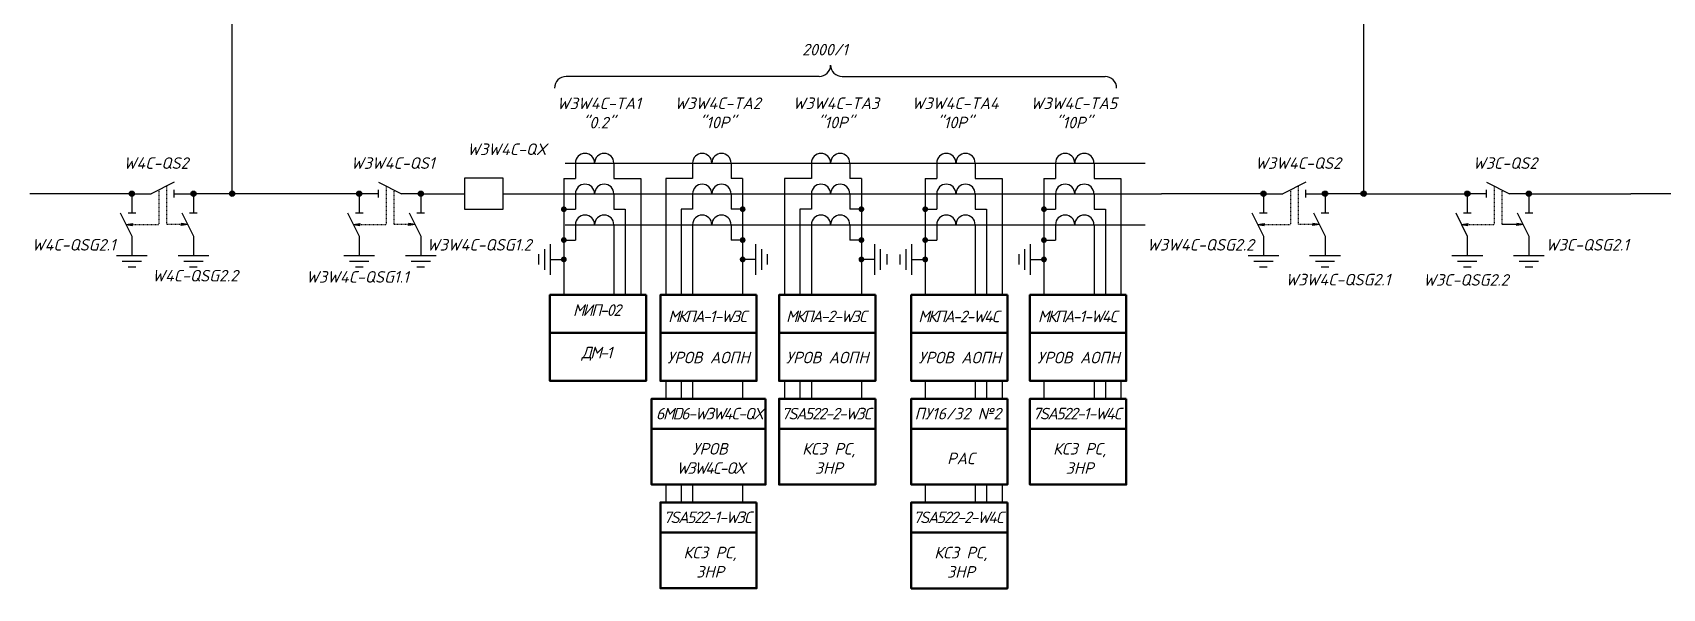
# Model space of a CAD drawing. Header units: millimetres. Extents: x -4534 to -456, y 3875 to 4716.
# Drawn here: x -4325.1 to -4049.9, y 4426.3 to 4520.1 of the extents above; entities that cross this region are included whole.
import ezdxf
from ezdxf.enums import TextEntityAlignment as Align

# ---------------------------------------------------------------- set-up
doc = ezdxf.new("R2010")
doc.units = ezdxf.units.MM
doc.linetypes.add('HIDDEN2', pattern=[0.1875, 0.125, -0.0625])
doc.layers.add('РАС АСУТП', color=50, linetype='Continuous')
doc.styles.add('ГОСТ 3.0', font='isocpeur.ttf', dxfattribs={"oblique": 15, "height": 3})

# ---------------------------------------------------------------- blocks, each defined once
blk = doc.blocks.new('*U76')
for p, q in [((0, 0), (5, 0)), ((11, 3), (5, 0)), ((11, -1), (11, 1)), ((11, 0), (16, 0))]:
    blk.add_line(p, q)
blk = doc.blocks.new('Точка')
h = blk.add_hatch(color=256)
edge = h.paths.add_edge_path()
edge.add_arc((0, 0), 0.691, 0, 360)
blk.add_circle((0, 0), 0.691)
blk = doc.blocks.new('*U77')
for p, q in [((0, 0), (5, 0)), ((11, 3), (5, 0)), ((11, -1), (11, 1)), ((11, 0), (16, 0))]:
    blk.add_line(p, q)
blk = doc.blocks.new('*U81')
for p, q in [((0, 0), (5, 0)), ((11, 3), (5, 0)), ((11, -1), (11, 1)), ((11, 0), (16, 0))]:
    blk.add_line(p, q)
blk = doc.blocks.new('*U82')
for p, q in [((0, 0), (5, 0)), ((11, 3), (5, 0)), ((11, -1), (11, 1)), ((11, 0), (16, 0))]:
    blk.add_line(p, q)

msp = doc.modelspace()

# ---------------------------------------------------------------- hatches: boundary and pattern name
for points in [[(-4308.23, 4487.52), (-4308.23, 4487.69), (-4308.23, 4487.86), (-4309.32, 4487.69)], [(-4298.92, 4487.69), (-4300, 4487.86), (-4300, 4487.69), (-4300, 4487.52)], [(-4269.85, 4487.52), (-4269.85, 4487.69), (-4269.85, 4487.86), (-4270.93, 4487.69)], [(-4260.53, 4487.69), (-4261.61, 4487.86), (-4261.61, 4487.69), (-4261.61, 4487.52)], [(-4117.19, 4487.52), (-4117.19, 4487.69), (-4117.19, 4487.86), (-4118.27, 4487.69)], [(-4107.87, 4487.69), (-4108.95, 4487.86), (-4108.95, 4487.69), (-4108.95, 4487.52)], [(-4082.77, 4487.52), (-4082.77, 4487.69), (-4082.77, 4487.86), (-4083.86, 4487.69)], [(-4073.46, 4487.69), (-4074.54, 4487.86), (-4074.54, 4487.69), (-4074.54, 4487.52)]]:
    msp.add_hatch(color=0).paths.add_polyline_path(points)

# ---------------------------------------------------------------- linework, layer by layer
at = {"color": 0}
for p, q in [((-4291.41, 4492.89), (-4291.41, 4645.18)), ((-4100.36, 4492.89), (-4100.36, 4645.18)), ((-4233.46, 4498.07), (-4233.46, 4495.47)), ((-4226.96, 4498.07), (-4226.96, 4495.47)), ((-4213.67, 4498.07), (-4213.67, 4495.47)), ((-4207.17, 4498.07), (-4207.17, 4495.47)), ((-4193.62, 4498.07), (-4193.62, 4495.47)), ((-4187.12, 4498.07), (-4187.12, 4495.47)), ((-4172.45, 4498.07), (-4172.45, 4495.47)), ((-4165.95, 4498.07), (-4165.95, 4495.47)), ((-4152.4, 4498.07), (-4152.4, 4495.47)), ((-4145.9, 4498.07), (-4145.9, 4495.47)), ((-4226.96, 4495.47), (-4222.42, 4495.47)), ((-4222.42, 4495.47), (-4222.42, 4475.81)), ((-4213.67, 4495.47), (-4218.21, 4495.47)), ((-4218.21, 4495.47), (-4218.21, 4475.81)), ((-4193.62, 4495.47), (-4198.16, 4495.47)), ((-4198.16, 4495.47), (-4198.16, 4475.81)), ((-4165.95, 4495.47), (-4161.42, 4495.47)), ((-4161.42, 4495.47), (-4161.42, 4475.81)), ((-4145.9, 4495.47), (-4141.37, 4495.47)), ((-4141.37, 4495.47), (-4141.37, 4475.81)), ((-4308.34, 4492.89), (-4325.55, 4492.89)), ((-4308.34, 4492.89), (-4308.34, 4489.64)), ((-4297.94, 4492.89), (-4297.94, 4489.64)), ((-4291.41, 4492.89), (-4297.94, 4492.89)), ((-4269.96, 4492.89), (-4291.41, 4492.89)), ((-4269.96, 4492.89), (-4269.96, 4489.64)), ((-4259.56, 4492.89), (-4259.56, 4489.64)), ((-4259.56, 4492.89), (-4252.17, 4492.89)), ((-4245.67, 4492.89), (-4134.5, 4492.89)), ((-4233.46, 4492.88), (-4233.46, 4490.28)), ((-4226.96, 4492.88), (-4226.96, 4490.28)), ((-4213.67, 4492.88), (-4213.67, 4490.28)), ((-4207.17, 4492.88), (-4207.17, 4490.28)), ((-4193.62, 4492.88), (-4193.62, 4490.28)), ((-4187.12, 4492.88), (-4187.12, 4490.28)), ((-4172.45, 4492.88), (-4172.45, 4490.28)), ((-4165.95, 4492.88), (-4165.95, 4490.28)), ((-4152.4, 4492.88), (-4152.4, 4490.28)), ((-4145.9, 4492.88), (-4145.9, 4490.28)), ((-4117.29, 4492.89), (-4134.5, 4492.89)), ((-4117.29, 4492.89), (-4117.29, 4489.64)), ((-4106.89, 4492.89), (-4106.89, 4489.64)), ((-4100.36, 4492.89), (-4106.89, 4492.89)), ((-4100.36, 4492.89), (-4082.88, 4492.89)), ((-4082.88, 4492.89), (-4082.88, 4489.64)), ((-4072.48, 4492.89), (-4055.28, 4492.89)), ((-4072.48, 4492.89), (-4072.48, 4489.64)), ((-3944.11, 4492.89), (-4055.28, 4492.89)), ((-4310.29, 4489.64), (-4308.34, 4485.74)), ((-4308.99, 4489.64), (-4307.69, 4489.64)), ((-4299.89, 4489.64), (-4297.94, 4485.74)), ((-4298.59, 4489.64), (-4297.29, 4489.64)), ((-4271.91, 4489.64), (-4269.96, 4485.74)), ((-4270.61, 4489.64), (-4269.31, 4489.64)), ((-4261.51, 4489.64), (-4259.56, 4485.74)), ((-4260.21, 4489.64), (-4258.91, 4489.64)), ((-4226.96, 4490.28), (-4225.03, 4490.28)), ((-4213.67, 4490.28), (-4215.6, 4490.28)), ((-4193.62, 4490.28), (-4195.55, 4490.28)), ((-4165.95, 4490.28), (-4164.03, 4490.28)), ((-4145.9, 4490.28), (-4143.98, 4490.28)), ((-4119.24, 4489.64), (-4117.29, 4485.74)), ((-4117.94, 4489.64), (-4116.64, 4489.64)), ((-4108.84, 4489.64), (-4106.89, 4485.74)), ((-4107.54, 4489.64), (-4106.24, 4489.64)), ((-4084.83, 4489.64), (-4082.88, 4485.74)), ((-4083.53, 4489.64), (-4082.23, 4489.64)), ((-4074.43, 4489.64), (-4072.48, 4485.74)), ((-4073.13, 4489.64), (-4071.83, 4489.64)), ((-4309.32, 4487.69), (-4308.23, 4487.86)), ((-4309.32, 4487.69), (-4308.23, 4487.52)), ((-4308.34, 4485.74), (-4308.34, 4482.49)), ((-4308.23, 4487.86), (-4308.23, 4487.69)), ((-4308.23, 4487.52), (-4308.23, 4487.69)), ((-4298.92, 4487.69), (-4300, 4487.86)), ((-4300, 4487.86), (-4300, 4487.69)), ((-4298.92, 4487.69), (-4300, 4487.52)), ((-4300, 4487.52), (-4300, 4487.69)), ((-4297.94, 4485.74), (-4297.94, 4482.49)), ((-4270.93, 4487.69), (-4269.85, 4487.86)), ((-4270.93, 4487.69), (-4269.85, 4487.52)), ((-4269.96, 4485.74), (-4269.96, 4482.49)), ((-4269.85, 4487.86), (-4269.85, 4487.69)), ((-4269.85, 4487.52), (-4269.85, 4487.69)), ((-4260.53, 4487.69), (-4261.61, 4487.86)), ((-4261.61, 4487.86), (-4261.61, 4487.69)), ((-4260.53, 4487.69), (-4261.61, 4487.52)), ((-4261.61, 4487.52), (-4261.61, 4487.69)), ((-4259.56, 4485.74), (-4259.56, 4482.49)), ((-4233.46, 4487.67), (-4233.46, 4485.07)), ((-4226.96, 4487.67), (-4226.96, 4475.81)), ((-4213.67, 4487.67), (-4213.67, 4475.81)), ((-4207.17, 4487.67), (-4207.17, 4485.07)), ((-4193.62, 4487.67), (-4193.62, 4475.81)), ((-4187.12, 4487.67), (-4187.12, 4485.07)), ((-4172.45, 4487.67), (-4172.45, 4485.07)), ((-4165.95, 4487.67), (-4165.95, 4475.81)), ((-4152.4, 4487.67), (-4152.4, 4485.07)), ((-4145.9, 4487.67), (-4145.9, 4475.81)), ((-4118.27, 4487.69), (-4117.19, 4487.86)), ((-4118.27, 4487.69), (-4117.19, 4487.52)), ((-4117.29, 4485.74), (-4117.29, 4482.49)), ((-4117.19, 4487.86), (-4117.19, 4487.69)), ((-4117.19, 4487.52), (-4117.19, 4487.69)), ((-4107.87, 4487.69), (-4108.95, 4487.86)), ((-4108.95, 4487.86), (-4108.95, 4487.69)), ((-4107.87, 4487.69), (-4108.95, 4487.52)), ((-4108.95, 4487.52), (-4108.95, 4487.69)), ((-4106.89, 4485.74), (-4106.89, 4482.49)), ((-4083.86, 4487.69), (-4082.77, 4487.86)), ((-4083.86, 4487.69), (-4082.77, 4487.52)), ((-4082.88, 4485.74), (-4082.88, 4482.49)), ((-4082.77, 4487.86), (-4082.77, 4487.69)), ((-4082.77, 4487.52), (-4082.77, 4487.69)), ((-4073.46, 4487.69), (-4074.54, 4487.86)), ((-4074.54, 4487.86), (-4074.54, 4487.69)), ((-4073.46, 4487.69), (-4074.54, 4487.52)), ((-4074.54, 4487.52), (-4074.54, 4487.69)), ((-4072.48, 4485.74), (-4072.48, 4482.49)), ((-4237.66, 4481.8), (-4235.41, 4481.8)), ((-4202.97, 4481.8), (-4205.22, 4481.8)), ((-4182.92, 4481.8), (-4185.17, 4481.8)), ((-4176.65, 4481.8), (-4174.4, 4481.8)), ((-4156.6, 4481.8), (-4154.35, 4481.8)), ((-4218.21, 4461.32), (-4218.21, 4458.32)), ((-4215.6, 4461.32), (-4215.6, 4458.32)), ((-4213.67, 4461.32), (-4213.67, 4458.32)), ((-4205.22, 4461.32), (-4205.22, 4458.32)), ((-4198.16, 4461.32), (-4198.16, 4458.32)), ((-4195.55, 4461.32), (-4195.55, 4458.32)), ((-4193.62, 4461.32), (-4193.62, 4458.32)), ((-4185.17, 4461.32), (-4185.17, 4458.32)), ((-4174.4, 4461.32), (-4174.4, 4458.32)), ((-4165.95, 4461.32), (-4165.95, 4458.32)), ((-4164.03, 4461.32), (-4164.03, 4458.32)), ((-4161.42, 4461.32), (-4161.42, 4458.32)), ((-4154.35, 4461.32), (-4154.35, 4458.32)), ((-4145.9, 4461.32), (-4145.9, 4458.32)), ((-4143.98, 4461.32), (-4143.98, 4458.32)), ((-4141.37, 4461.32), (-4141.37, 4458.32)), ((-4218.21, 4443.83), (-4218.21, 4440.83)), ((-4215.6, 4443.83), (-4215.6, 4440.83)), ((-4213.67, 4443.83), (-4213.67, 4440.83)), ((-4205.22, 4443.83), (-4205.22, 4440.83)), ((-4174.4, 4443.83), (-4174.4, 4440.83)), ((-4165.95, 4443.83), (-4165.95, 4440.83)), ((-4164.03, 4443.83), (-4164.03, 4440.83)), ((-4161.42, 4443.83), (-4161.42, 4440.83))]:
    msp.add_line(p, q, dxfattribs=at)
at = {"color": 0, "ltscale": 0.25}
for p, q in [((-4192.32, 4512.65), (-4235.03, 4512.65)), ((-4188.42, 4512.65), (-4144.04, 4512.65)), ((-4235.19, 4498.07), (-4137.28, 4498.07)), ((-4235.41, 4495.47), (-4233.46, 4495.47)), ((-4235.41, 4495.47), (-4235.41, 4475.81)), ((-4205.22, 4495.47), (-4207.17, 4495.47)), ((-4205.22, 4495.47), (-4205.22, 4475.81)), ((-4185.17, 4495.47), (-4187.12, 4495.47)), ((-4185.17, 4495.47), (-4185.17, 4475.81)), ((-4174.4, 4495.47), (-4172.45, 4495.47)), ((-4174.4, 4495.47), (-4174.4, 4475.81)), ((-4154.35, 4495.47), (-4152.4, 4495.47)), ((-4154.35, 4495.47), (-4154.35, 4475.81)), ((-4235.41, 4490.28), (-4233.46, 4490.28)), ((-4225.03, 4490.28), (-4225.03, 4475.81)), ((-4215.6, 4490.28), (-4215.6, 4475.81)), ((-4205.22, 4490.28), (-4207.17, 4490.28)), ((-4195.55, 4490.28), (-4195.55, 4475.81)), ((-4185.17, 4490.28), (-4187.12, 4490.28)), ((-4174.4, 4490.28), (-4172.45, 4490.28)), ((-4164.03, 4490.28), (-4164.03, 4475.81)), ((-4154.35, 4490.28), (-4152.4, 4490.28)), ((-4143.98, 4490.28), (-4143.98, 4475.81)), ((-4235.19, 4487.67), (-4137.28, 4487.67)), ((-4239.61, 4480.94), (-4239.61, 4482.67)), ((-4238.64, 4480.07), (-4238.64, 4483.54)), ((-4237.66, 4479.2), (-4237.66, 4484.4)), ((-4235.41, 4485.07), (-4233.46, 4485.07)), ((-4205.22, 4485.07), (-4207.17, 4485.07)), ((-4202.97, 4479.2), (-4202.97, 4484.4)), ((-4201.99, 4480.07), (-4201.99, 4483.54)), ((-4201.02, 4480.94), (-4201.02, 4482.67)), ((-4185.17, 4485.07), (-4187.12, 4485.07)), ((-4182.92, 4479.2), (-4182.92, 4484.4)), ((-4181.94, 4480.07), (-4181.94, 4483.54)), ((-4180.85, 4480.94), (-4180.85, 4482.67)), ((-4178.6, 4480.93), (-4178.6, 4482.66)), ((-4177.63, 4480.07), (-4177.63, 4483.54)), ((-4176.65, 4479.2), (-4176.65, 4484.4)), ((-4174.4, 4485.07), (-4172.45, 4485.07)), ((-4158.55, 4480.94), (-4158.55, 4482.67)), ((-4157.58, 4480.07), (-4157.58, 4483.54)), ((-4156.6, 4479.2), (-4156.6, 4484.4)), ((-4154.35, 4485.07), (-4152.4, 4485.07))]:
    msp.add_line(p, q, dxfattribs=at)
at = {"color": 0, "linetype": 'HIDDEN2'}
for p, q in [((-4303.79, 4493.54), (-4303.79, 4487.69)), ((-4302.49, 4494.19), (-4302.49, 4487.69)), ((-4265.41, 4494.19), (-4265.41, 4487.69)), ((-4264.11, 4493.54), (-4264.11, 4487.69)), ((-4112.74, 4493.54), (-4112.74, 4487.69)), ((-4111.44, 4494.19), (-4111.44, 4487.69)), ((-4078.33, 4494.19), (-4078.33, 4487.69)), ((-4077.03, 4493.54), (-4077.03, 4487.69)), ((-4308.23, 4487.69), (-4303.79, 4487.69)), ((-4300, 4487.69), (-4302.49, 4487.69)), ((-4269.85, 4487.69), (-4265.41, 4487.69)), ((-4261.61, 4487.69), (-4264.11, 4487.69)), ((-4117.19, 4487.69), (-4112.74, 4487.69)), ((-4108.95, 4487.69), (-4111.44, 4487.69)), ((-4082.77, 4487.69), (-4078.33, 4487.69)), ((-4074.54, 4487.69), (-4077.03, 4487.69))]:
    msp.add_line(p, q, dxfattribs=at)
at = {"color": 0, "lineweight": 25, "ltscale": 0.25}
for p, q in [((-4310.94, 4482.49), (-4305.74, 4482.49)), ((-4300.54, 4482.49), (-4295.34, 4482.49)), ((-4272.56, 4482.49), (-4267.36, 4482.49)), ((-4262.16, 4482.49), (-4256.96, 4482.49)), ((-4119.89, 4482.49), (-4114.69, 4482.49)), ((-4109.49, 4482.49), (-4104.29, 4482.49)), ((-4085.48, 4482.49), (-4080.28, 4482.49)), ((-4075.08, 4482.49), (-4069.88, 4482.49)), ((-4309.97, 4481.51), (-4306.72, 4481.51)), ((-4308.99, 4480.54), (-4307.69, 4480.54)), ((-4299.57, 4481.51), (-4296.32, 4481.51)), ((-4298.59, 4480.54), (-4297.29, 4480.54)), ((-4271.58, 4481.51), (-4268.33, 4481.51)), ((-4270.61, 4480.54), (-4269.31, 4480.54)), ((-4261.18, 4481.51), (-4257.93, 4481.51)), ((-4260.21, 4480.54), (-4258.91, 4480.54)), ((-4118.92, 4481.51), (-4115.67, 4481.51)), ((-4117.94, 4480.54), (-4116.64, 4480.54)), ((-4108.52, 4481.51), (-4105.27, 4481.51)), ((-4107.54, 4480.54), (-4106.24, 4480.54)), ((-4084.51, 4481.51), (-4081.26, 4481.51)), ((-4083.53, 4480.54), (-4082.23, 4480.54)), ((-4074.11, 4481.51), (-4070.86, 4481.51)), ((-4073.13, 4480.54), (-4071.83, 4480.54))]:
    msp.add_line(p, q, dxfattribs=at)
at = {"color": 0}
msp.add_lwpolyline([(-4252.17, 4490.29), (-4245.67, 4490.29), (-4245.67, 4495.49), (-4252.17, 4495.49)], close=True, dxfattribs=at)
at = {"color": 0, "ltscale": 0.25, "const_width": 0.487}
for points in [[(-4235.41, 4490.52, -1), (-4235.41, 4490.04, -1)], [(-4205.22, 4490.52, 1), (-4205.22, 4490.04, 1)], [(-4185.17, 4490.52, 1), (-4185.17, 4490.04, 1)], [(-4174.4, 4490.52, -1), (-4174.4, 4490.04, -1)], [(-4154.35, 4490.52, -1), (-4154.35, 4490.04, -1)], [(-4235.41, 4485.32, -1), (-4235.41, 4484.83, -1)], [(-4205.22, 4485.32, 1), (-4205.22, 4484.83, 1)], [(-4185.17, 4485.32, 1), (-4185.17, 4484.83, 1)], [(-4174.4, 4485.32, -1), (-4174.4, 4484.83, -1)], [(-4154.35, 4485.32, -1), (-4154.35, 4484.83, -1)], [(-4235.41, 4482.05, -1), (-4235.41, 4481.56, -1)], [(-4205.22, 4482.05, 1), (-4205.22, 4481.56, 1)], [(-4185.17, 4482.05, 1), (-4185.17, 4481.56, 1)], [(-4174.4, 4482.05, -1), (-4174.4, 4481.56, -1)], [(-4154.35, 4482.05, -1), (-4154.35, 4481.56, -1)]]:
    msp.add_lwpolyline(points, format="xyb", close=True, dxfattribs=at)
at = {"color": 0, "lineweight": 50, "ltscale": 0.25}
for points in [[(-4221.52, 4475.82), (-4237.77, 4475.82), (-4237.77, 4469.42), (-4221.52, 4469.42)], [(-4202.86, 4475.81), (-4219.11, 4475.81), (-4219.11, 4469.41), (-4202.86, 4469.41)], [(-4182.81, 4475.81), (-4199.06, 4475.81), (-4199.06, 4469.41), (-4182.81, 4469.41)], [(-4160.51, 4475.81), (-4176.76, 4475.81), (-4176.76, 4469.41), (-4160.51, 4469.41)], [(-4140.46, 4475.81), (-4156.71, 4475.81), (-4156.71, 4469.41), (-4140.46, 4469.41)], [(-4221.52, 4469.42), (-4237.77, 4469.42), (-4237.77, 4461.33), (-4221.52, 4461.33)], [(-4202.86, 4469.41), (-4219.11, 4469.41), (-4219.11, 4461.32), (-4202.86, 4461.32)], [(-4182.81, 4469.41), (-4199.06, 4469.41), (-4199.06, 4461.32), (-4182.81, 4461.32)], [(-4160.51, 4469.41), (-4176.76, 4469.41), (-4176.76, 4461.32), (-4160.51, 4461.32)], [(-4140.46, 4469.41), (-4156.71, 4469.41), (-4156.71, 4461.32), (-4140.46, 4461.32)], [(-4201.36, 4458.32), (-4220.61, 4458.32), (-4220.61, 4453.24), (-4201.36, 4453.24)], [(-4182.81, 4458.32), (-4199.06, 4458.32), (-4199.06, 4453.24), (-4182.81, 4453.24)], [(-4140.46, 4458.32), (-4156.71, 4458.32), (-4156.71, 4453.24), (-4140.46, 4453.24)], [(-4201.36, 4453.24), (-4220.61, 4453.24), (-4220.61, 4443.83), (-4201.36, 4443.83)], [(-4182.81, 4453.24), (-4199.06, 4453.24), (-4199.06, 4443.83), (-4182.81, 4443.83)], [(-4140.46, 4453.24), (-4156.71, 4453.24), (-4156.71, 4443.83), (-4140.46, 4443.83)], [(-4202.86, 4440.83), (-4219.11, 4440.83), (-4219.11, 4435.75), (-4202.86, 4435.75)], [(-4160.51, 4440.82), (-4176.76, 4440.82), (-4176.76, 4435.74), (-4160.51, 4435.74)], [(-4202.86, 4435.75), (-4219.11, 4435.75), (-4219.11, 4426.34), (-4202.86, 4426.34)], [(-4160.51, 4435.74), (-4176.76, 4435.74), (-4176.76, 4426.33), (-4160.51, 4426.33)]]:
    msp.add_lwpolyline(points, close=True, dxfattribs=at)
at = {"color": 0, "ltscale": 0.25}
for centre, start, end in [((-4192.32, 4514.6), 270, 0), ((-4188.42, 4514.6), 180, 270), ((-4235.03, 4510.7), 90, 180), ((-4144.04, 4510.7), 0, 90)]:
    msp.add_arc(centre, 1.95, start, end, dxfattribs=at)
at = {"color": 0}
for centre in [(-4231.84, 4498.07), (-4228.59, 4498.07), (-4212.05, 4498.07), (-4208.8, 4498.07), (-4192, 4498.07), (-4188.75, 4498.07), (-4170.83, 4498.07), (-4167.58, 4498.07), (-4150.78, 4498.07), (-4147.53, 4498.07), (-4231.84, 4492.88), (-4228.59, 4492.88), (-4212.05, 4492.88), (-4208.8, 4492.88), (-4192, 4492.88), (-4188.75, 4492.88), (-4170.83, 4492.88), (-4167.58, 4492.88), (-4150.78, 4492.88), (-4147.53, 4492.88), (-4231.84, 4487.67), (-4228.59, 4487.67), (-4212.05, 4487.67), (-4208.8, 4487.67), (-4192, 4487.67), (-4188.75, 4487.67), (-4170.83, 4487.67), (-4167.58, 4487.67), (-4150.78, 4487.67), (-4147.53, 4487.67)]:
    msp.add_arc(centre, 1.62, 0, 180, dxfattribs=at)
at = {"layer": 'РАС АСУТП', "color": 0, "lineweight": 50, "ltscale": 0.25}
for points in [[(-4160.51, 4458.32), (-4176.76, 4458.32), (-4176.76, 4453.24), (-4160.51, 4453.24)], [(-4160.51, 4453.24), (-4176.76, 4453.24), (-4176.76, 4443.83), (-4160.51, 4443.83)]]:
    msp.add_lwpolyline(points, close=True, dxfattribs=at)

# ---------------------------------------------------------------- block references
at = {"color": 0, "yscale": 0.65, "zscale": 0.65}
for name, p, xscale in [('*U76', (-4308.34, 4492.89), 0.65), ('*U81', (-4259.56, 4492.89), -0.65), ('*U77', (-4117.29, 4492.89), 0.65), ('*U82', (-4072.48, 4492.89), -0.65)]:
    msp.add_blockref(name, p, dxfattribs=dict(at, xscale=xscale))
at = {"color": 0, "xscale": 0.65, "yscale": 0.65, "zscale": 0.65, "rotation": 270}
for p in [(-4308.34, 4492.89), (-4297.94, 4492.89), (-4291.41, 4492.89), (-4269.96, 4492.89), (-4259.56, 4492.89), (-4117.29, 4492.89), (-4106.89, 4492.89), (-4100.36, 4492.89), (-4082.88, 4492.89), (-4072.48, 4492.89)]:
    msp.add_blockref('Точка', p, dxfattribs=at)

# ---------------------------------------------------------------- texts
at = {"color": 0, "style": 'ГОСТ 3.0', "oblique": 15}
msp.add_text('2000/1', height=1.95, dxfattribs=at).set_placement((-4191.32, 4517.19), align=Align.MIDDLE_CENTER)
at = {"color": 0, "ltscale": 2, "char_height": 1.95, "width": 21.6953, "attachment_point": 5, "style": 'ГОСТ 3.0'}
for s, insert in [('W3W4C-TA1\\P"0.2"', (-4229.49, 4506.5)), ('W3W4C-TA2\\P"10P"', (-4209.44, 4506.53)), ('W3W4C-TA3{\\C1;\\P}"10P"', (-4189.47, 4506.53)), ('W3W4C-TA4\\P"10P"', (-4169.34, 4506.53)), ('W3W4C-TA5\\P"10P"', (-4149.29, 4506.52))]:
    msp.add_mtext(s, dxfattribs=dict(at, insert=insert))
at = {"color": 0, "lineweight": 18, "char_height": 1.95, "width": 7.2421, "style": 'ГОСТ 3.0'}
for s, insert, attachment_point in [('W4C-QS2', (-4309.74, 4499.03), 1), ('W3W4C-QS1', (-4271.36, 4499.03), 1), ('W3W4C-QX', (-4251.73, 4501.37), 1), ('W3W4C-QS2', (-4118.7, 4499.03), 1), ('W3C-QS2', (-4071.08, 4499.03), 3), ('W4C-QSG2.1', (-4325.24, 4485.25), 1), ('W3W4C-QSG1.2', (-4258.56, 4485.25), 1), ('W3W4C-QSG2.2', (-4136.95, 4485.25), 1), ('W3C-QSG2.1', (-4055.58, 4485.25), 3), ('W4C-QSG2.2', (-4304.91, 4480.04), 1), ('W3W4C-QSG1.1', (-4278.93, 4479.84), 1), ('W3W4C-QSG2.1', (-4113.56, 4479.38), 1), ('W3C-QSG2.2', (-4075.91, 4479.33), 3)]:
    msp.add_mtext(s, dxfattribs=dict(at, insert=insert, attachment_point=attachment_point))
at = {"color": 0, "lineweight": 30, "char_height": 1.95, "attachment_point": 5, "style": 'ГОСТ 3.0'}
for s, insert in [('{\\T0.85;МИП-02}', (-4229.89, 4473.26)), ('{\\T0.85;МКПА-1-W3C}', (-4211.22, 4472.2)), ('{\\T0.85;МКПА-2-W3C}', (-4191.17, 4472.2)), ('{\\T0.85;МКПА-2-W4C}', (-4168.8, 4472.19)), ('{\\T0.85;МКПА-1-W4C}', (-4148.75, 4472.19)), ('{\\T0.85;ДМ-1}', (-4229.89, 4465.9)), ('{\\T0.85;6MD6-W3W4C-QX}', (-4210.89, 4455.8)), ('{\\T0.85;7SA522-2-W3C}', (-4191.17, 4455.8)), ('{\\T0.85;7SA522-1-W4C}', (-4148.83, 4455.81)), ('{\\T0.85;7SA522-1-W3C}', (-4211.22, 4438.31)), ('{\\T0.85;7SA522-2-W4C}', (-4168.88, 4438.3))]:
    msp.add_mtext(s, dxfattribs=dict(at, insert=insert))
at = {"color": 0, "char_height": 1.95, "attachment_point": 5, "style": 'ГОСТ 3.0'}
for s, insert in [('УРОВ АОПН', (-4210.98, 4465.26)), ('УРОВ АОПН', (-4190.93, 4465.26)), ('УРОВ АОПН', (-4168.56, 4465.25)), ('УРОВ АОПН', (-4148.51, 4465.25)), ('{\\C0;УРОВ\\P\\T0.85;\\C256;W3W4C-QX}', (-4210.72, 4448.24)), ('{\\C0;КСЗ РС, \\PЗНР}', (-4190.67, 4448.24)), ('{\\C0;КСЗ РС, \\PЗНР}', (-4148.32, 4448.24)), ('{\\C0;КСЗ РС, \\PЗНР}', (-4210.72, 4430.75)), ('{\\C0;КСЗ РС, \\PЗНР}', (-4168.37, 4430.74))]:
    msp.add_mtext(s, dxfattribs=dict(at, insert=insert))
at = {"layer": 'РАС АСУТП', "color": 0, "lineweight": 30, "insert": (-4168.88, 4455.8), "char_height": 1.95, "attachment_point": 5, "style": 'ГОСТ 3.0'}
msp.add_mtext('ПУ16/32 №2', dxfattribs=at)
at = {"layer": 'РАС АСУТП', "color": 0, "insert": (-4168.37, 4448.24), "char_height": 1.95, "attachment_point": 5, "style": 'ГОСТ 3.0'}
msp.add_mtext('РАС', dxfattribs=at)

doc.saveas('drawing.dxf')
